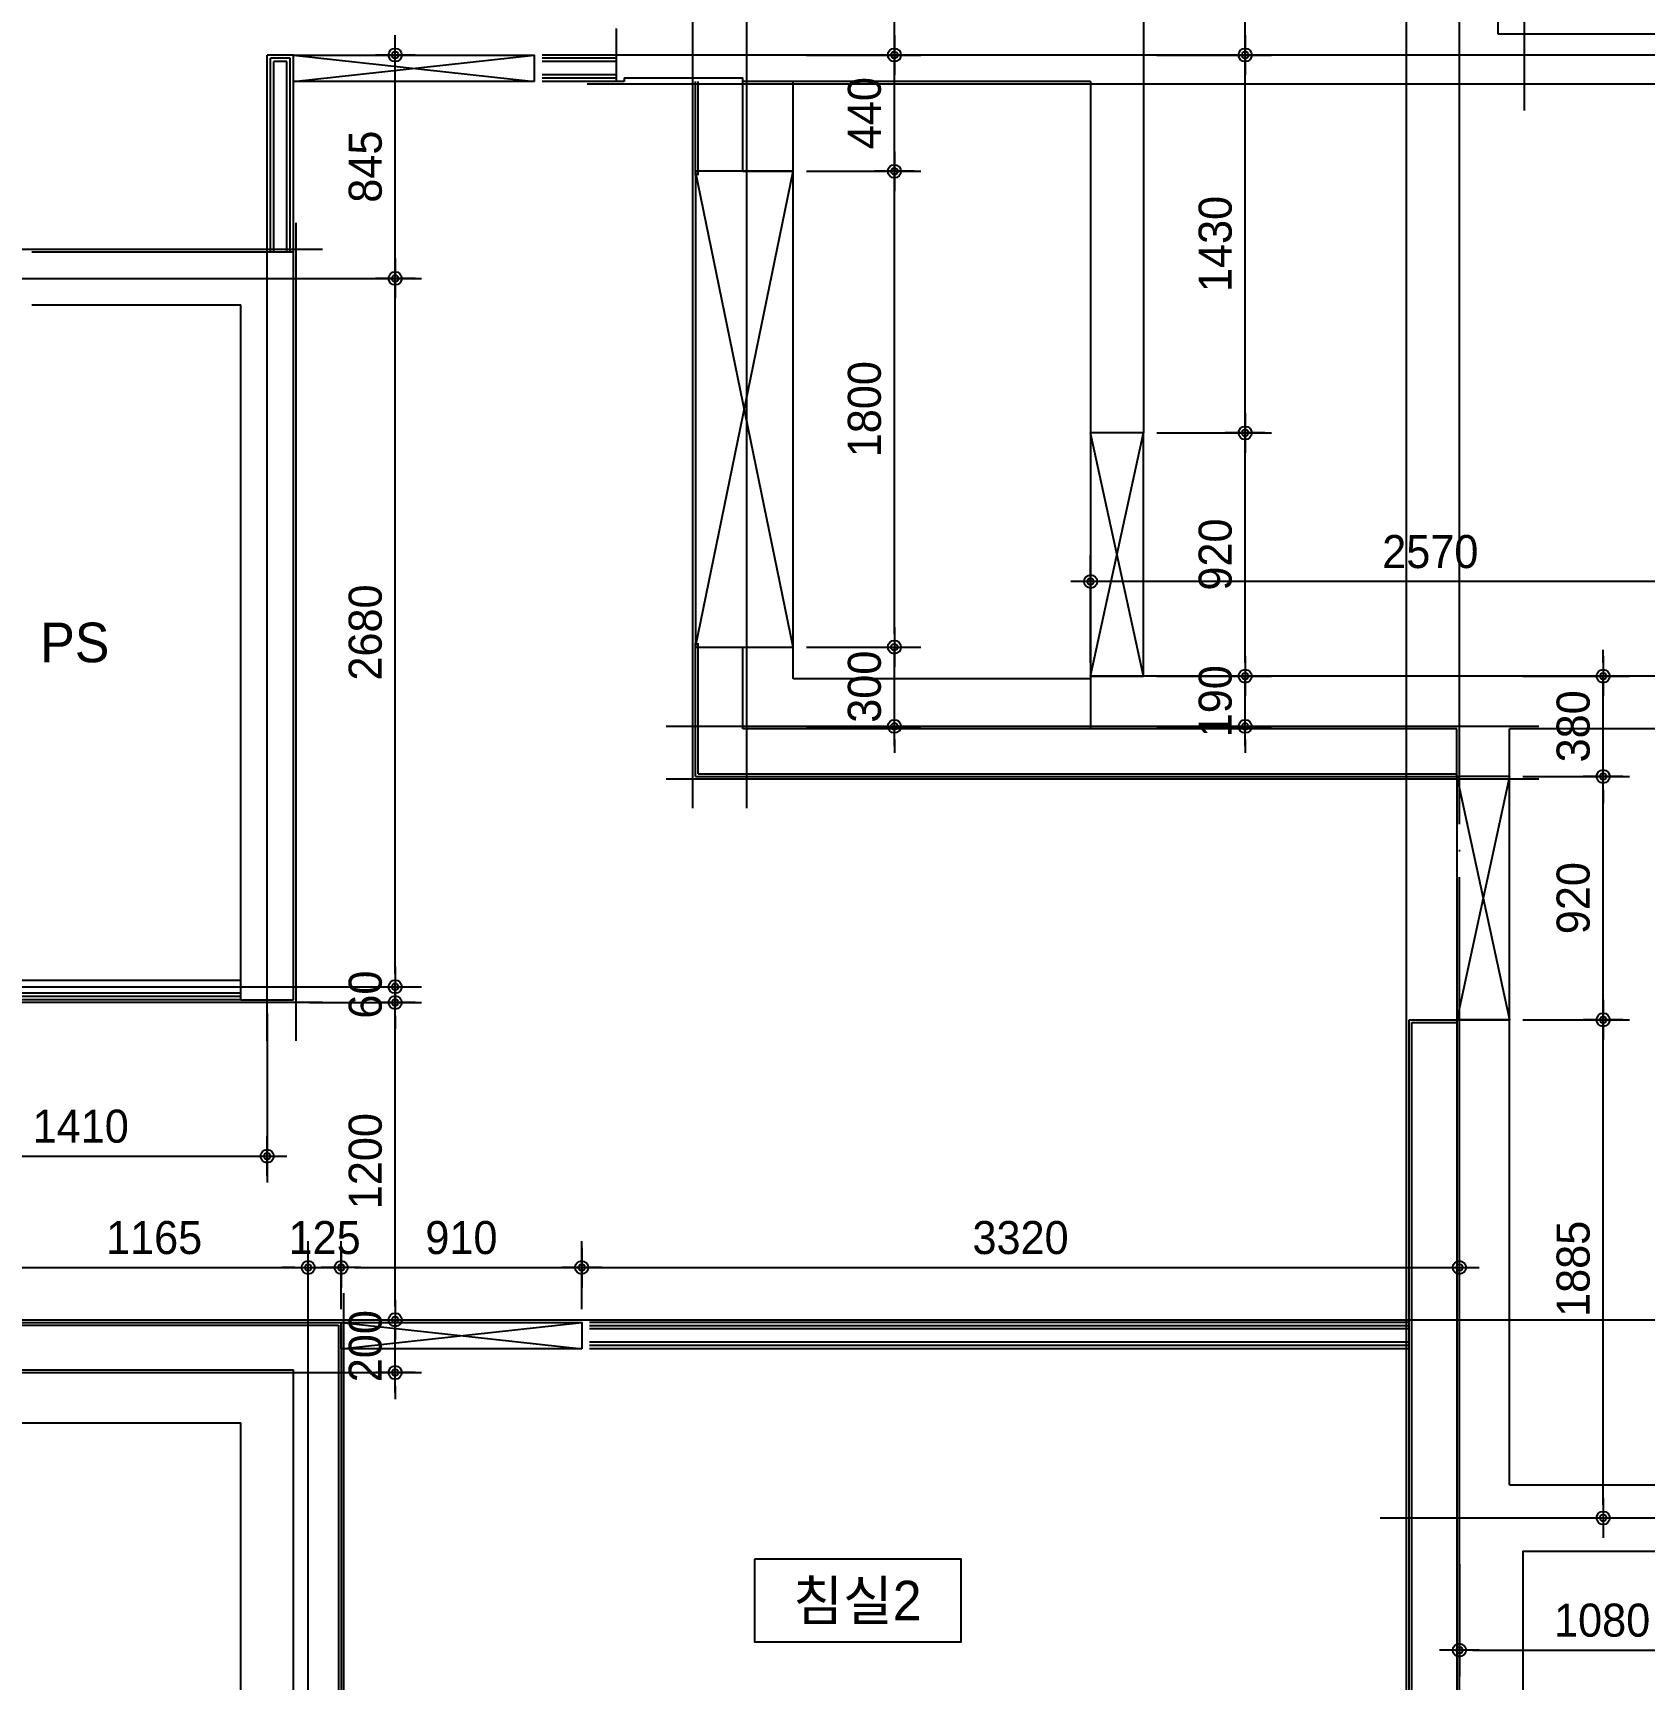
# Model space of a CAD drawing. Header units: millimetres. Extents: x 0 to 92204, y -190080 to 23760.
# Drawn here: x 24953 to 31047, y -90558 to -84330 of the extents above; entities that cross this region are included whole.
import ezdxf
from ezdxf.enums import TextEntityAlignment as Align

# ---------------------------------------------------------------- set-up
doc = ezdxf.new("R2010")
doc.units = ezdxf.units.MM
doc.header["$LTSCALE"] = 100
doc.linetypes.add('AUDIT_D_220706163347-0', pattern=[0])
doc.linetypes.add('CEN', pattern=[62, 60, -1, 0, -1])
doc.layers.get('defpoints').update_dxf_attribs({"color": 139})
for name, color, linetype in [('AA-XXXX-DIMS', 7, 'Continuous'), ('CEN_CON', 1, 'CEN'), ('CEN_WALL', 12, 'CEN'), ('CONC', 2, 'Continuous'), ('DIM', 7, 'AUDIT_D_220706163347-0'), ('ELE3_CON', 7, 'Continuous'), ('MC', 135, 'Continuous'), ('ROM', 7, 'AUDIT_D_220706163347-0'), ('WAL', 3, 'Continuous'), ('WAL_DRY', 7, 'Continuous'), ('실명', 3, 'AUDIT_D_220706163347-0'), ('실명박스', 7, 'AUDIT_D_220706163347-0'), ('창호-open', 4, 'Continuous')]:
    doc.layers.add(name, color=color, linetype=linetype)
doc.styles.add('HAUD01', font='Dotum.ttf')
doc.styles.add('돋움', font='Dotum.ttf')
doc.dimstyles.new('내부100', dxfattribs={"dimscale": 50, "dimtxt": 2.5, "dimasz": 1, "dimexe": 2, "dimexo": 1, "dimgap": 1, "dimtad": 1, "dimdec": 0, "dimzin": 0, "dimdsep": 46, "dimtxsty": '돋움', "dimblk1": 'DIMDOT', "dimblk2": 'DIMDOT', "dimsah": 1, "dimcen": 0.09, "dimdle": 2, "dimclrd": 7, "dimclre": 7, "dimclrt": 3, "dimadec": 0, "dimazin": 0, "dimtfac": 1, "dimtdec": 0, "dimtix": 1, "dimtmove": 2, "dimatfit": 3, "dimldrblk": 'DIMDOT', "dimfxl": 1, "dimtolj": 1, "dimtzin": 0, "dimarcsym": 0})

# ---------------------------------------------------------------- blocks, each defined once
blk = doc.blocks.new('U-121B(기본)1', base_point=(-58206.9, -129495.9))
at = {"layer": 'CEN_CON'}
for p, q in [((-60141.9, -114240.9), (-60141.9, -120895.9)), ((-60386.9, -129795.9), (-60386.9, -120475.9)), ((-57906.9, -120685.9), (-63686.9, -120685.9)), ((-64896.9, -124415.9), (-64896.9, -121320.9)), ((-66336.9, -121530.9), (-64686.9, -121530.9)), ((-64741.9, -129795.9), (-64741.9, -125370.9)), ((-60686.9, -126220.9), (-57906.9, -126220.9))]:
    blk.add_line(p, q, dxfattribs=at)
at = {"layer": 'CEN_WALL'}
for p, q in [((-63081.9, -123535.9), (-63081.9, -114240.9)), ((-60086.9, -123225.9), (-63386.9, -123225.9)), ((-66406.9, -124210.9), (-64687.9, -124210.9)), ((-69156.9, -125670.9), (-64641.9, -125670.9))]:
    blk.add_line(p, q, dxfattribs=at)
at = {"layer": 'CONC'}
for p, q in [((-61581.9, -120125.9), (-61581.9, -122115.9)), ((-63576.9, -120585.9), (-63576.9, -120785.9)), ((-63546.9, -120785.9), (-63576.9, -120785.9)), ((-63546.9, -120772.9), (-63096.9, -120772.9)), ((-63546.9, -120772.9), (-63546.9, -120785.9)), ((-63096.9, -120785.9), (-63096.9, -120772.9)), ((-61781.9, -120785.9), (-63096.9, -120785.9)), ((-61781.9, -120785.9), (-61781.9, -122115.9)), ((-65786.9, -121430.9), (-64796.9, -121430.9)), ((-64796.9, -124260.9), (-64796.9, -121430.9)), ((-65786.9, -121630.9), (-64996.9, -121630.9)), ((-64996.9, -124260.9), (-64996.9, -121630.9)), ((-61581.9, -122115.9), (-61781.9, -122115.9)), ((-61781.9, -123035.9), (-61781.9, -123235.9)), ((-61581.9, -123035.9), (-61781.9, -123035.9)), ((-58206.9, -123035.9), (-61581.9, -123035.9)), ((-60396.9, -123235.9), (-61781.9, -123235.9)), ((-60396.9, -123415.9), (-60396.9, -123235.9)), ((-58406.9, -123235.9), (-60196.9, -123235.9)), ((-60196.9, -123415.9), (-60196.9, -123235.9)), ((-60196.9, -123415.9), (-60396.9, -123415.9)), ((-64996.9, -124260.9), (-64796.9, -124260.9)), ((-60396.9, -124335.9), (-60396.9, -128845.9)), ((-60196.9, -124335.9), (-60396.9, -124335.9)), ((-60196.9, -126095.9), (-60196.9, -124335.9)), ((-65906.9, -125660.9), (-64796.9, -125660.9)), ((-64796.9, -128845.9), (-64796.9, -125660.9)), ((-65906.9, -125860.9), (-64996.9, -125860.9)), ((-64996.9, -129045.9), (-64996.9, -125860.9)), ((-60196.9, -126095.9), (-59306.9, -126095.9)), ((-60146.9, -126345.9), (-59306.9, -126345.9)), ((-60146.9, -126345.9), (-60146.9, -129045.9))]:
    blk.add_line(p, q, dxfattribs=at)
at = {"layer": 'ELE3_CON'}
for p, q in [((-60241.9, -114415.9), (-60241.9, -120605.9)), ((-60241.9, -120605.9), (-58406.9, -120605.9)), ((-61781.9, -122115.9), (-61781.9, -123035.9)), ((-61581.9, -123035.9), (-61581.9, -122115.9))]:
    blk.add_line(p, q, dxfattribs=at)
at = {"layer": 'MC'}
for p, q in [((-63286.9, -123535.9), (-63286.9, -114240.9)), ((-60586.9, -129795.9), (-60586.9, -120475.9)), ((-57906.9, -120795.9), (-63686.9, -120795.9)), ((-64786.9, -124415.9), (-64786.9, -121320.9)), ((-66336.9, -121420.9), (-64686.9, -121420.9)), ((-60086.9, -123425.9), (-63386.9, -123425.9)), ((-64686.9, -124270.9), (-68741.9, -124270.9)), ((-64606.9, -129795.9), (-64606.9, -125370.9)), ((-68741.9, -125470.9), (-57906.9, -125470.9))]:
    blk.add_line(p, q, dxfattribs=at)
at = {"layer": 'WAL'}
for p, q in [((-63096.9, -121125.9), (-63096.9, -120785.9)), ((-62906.9, -121125.9), (-62906.9, -120785.9)), ((-63096.9, -121125.9), (-62906.9, -121125.9)), ((-63096.9, -123235.9), (-63096.9, -122925.9)), ((-63096.9, -122925.9), (-62906.9, -122925.9)), ((-62906.9, -123045.9), (-62906.9, -122925.9)), ((-61781.9, -123045.9), (-62906.9, -123045.9)), ((-61781.9, -123235.9), (-63096.9, -123235.9))]:
    blk.add_line(p, q, dxfattribs=at)
at = {"layer": 'WAL_DRY'}
for p, q in [((-64896.9, -121430.9), (-64896.9, -120685.9)), ((-64796.9, -120685.9), (-64896.9, -120685.9)), ((-64884.4, -121430.9), (-64884.4, -120698.4)), ((-64809.4, -120698.4), (-64884.4, -120698.4)), ((-64809.4, -121430.9), (-64809.4, -120698.4)), ((-64796.9, -121430.9), (-64796.9, -120685.9)), ((-63576.9, -120685.9), (-63856.9, -120685.9)), ((-63576.9, -120698.4), (-63856.9, -120698.4)), ((-64871.9, -121430.9), (-64871.9, -120710.9)), ((-64821.9, -120710.9), (-64871.9, -120710.9)), ((-64821.9, -121430.9), (-64821.9, -120710.9)), ((-63576.9, -120710.9), (-63856.9, -120710.9)), ((-63576.9, -120760.9), (-63856.9, -120760.9)), ((-63576.9, -120773.4), (-63856.9, -120773.4)), ((-63576.9, -120785.9), (-63856.9, -120785.9)), ((-63276.9, -121140.9), (-63276.9, -120785.9)), ((-63266.9, -121140.9), (-63266.9, -120785.9)), ((-63276.9, -123415.9), (-63276.9, -122910.9)), ((-63266.9, -123405.9), (-63266.9, -122910.9)), ((-63276.9, -123415.9), (-60396.9, -123415.9)), ((-63266.9, -123405.9), (-60396.9, -123405.9)), ((-66251.9, -124185.9), (-64996.9, -124185.9)), ((-64996.9, -124235.9), (-67786.9, -124235.9)), ((-64996.9, -124248.4), (-67786.9, -124248.4)), ((-64996.9, -124260.9), (-67786.9, -124260.9)), ((-60576.9, -127350.9), (-60576.9, -124335.9)), ((-60576.9, -124335.9), (-60396.9, -124335.9)), ((-60566.9, -127360.9), (-60566.9, -124345.9)), ((-60566.9, -124345.9), (-60396.9, -124345.9)), ((-65921.9, -125480.9), (-64616.9, -125480.9)), ((-65921.9, -125490.9), (-64626.9, -125490.9)), ((-64626.9, -125490.9), (-64626.9, -127360.9)), ((-64616.9, -125480.9), (-64616.9, -127350.9)), ((-60576.9, -125480.9), (-63676.9, -125480.9)), ((-60576.9, -125493.4), (-63676.9, -125493.4)), ((-60576.9, -125505.9), (-63676.9, -125505.9)), ((-60576.9, -125555.9), (-63676.9, -125555.9)), ((-60576.9, -125568.4), (-63676.9, -125568.4)), ((-60576.9, -125580.9), (-63676.9, -125580.9))]:
    blk.add_line(p, q, dxfattribs=at)
blk = doc.blocks.new('DIMDOT')
at = {"layer": 'AA-XXXX-DIMS'}
for p, q in [((0, -1.5), (0, 1.5)), ((-1.5, 0), (1.5, 0))]:
    blk.add_line(p, q, dxfattribs=at)
for radius in [0.5, 0.25]:
    blk.add_circle((0, 0), radius, dxfattribs=at)
blk = doc.blocks.new('*D823')
at = {"layer": 'defpoints', "color": 0, "transparency": 16777216}
for p in [(30348.9, -90073.4), (31428.9, -90073.4), (31428.9, -90448.4)]:
    blk.add_point(p, dxfattribs=at)
at = {"layer": 'DIM', "color": 7, "lineweight": -2, "transparency": 16777216}
for p, q in [((30348.9, -90123.4), (30348.9, -90548.4)), ((31428.9, -90123.4), (31428.9, -90548.4)), ((30398.9, -90448.4), (31378.9, -90448.4))]:
    blk.add_line(p, q, dxfattribs=at)
at = {"layer": 'DIM', "color": 7, "lineweight": -2, "transparency": 16777216, "xscale": 50, "yscale": 50, "zscale": 50, "rotation": 180}
blk.add_blockref('DIMDOT', (30348.9, -90448.4), dxfattribs=at)
at = {"layer": 'DIM', "color": 7, "lineweight": -2, "transparency": 16777216, "xscale": 50, "yscale": 50, "zscale": 50}
blk.add_blockref('DIMDOT', (31428.9, -90448.4), dxfattribs=at)
at = {"layer": 'DIM', "color": 3, "transparency": 16777216, "insert": (30888.9, -90335.8), "char_height": 125, "attachment_point": 5, "style": '돋움'}
blk.add_mtext('\\A1;1080', dxfattribs=at)
blk = doc.blocks.new('*D831')
at = {"layer": 'defpoints', "color": 0, "transparency": 16777216}
for p in [(25993.9, -89000.9), (24828.9, -89208.4), (25993.9, -89208.4)]:
    blk.add_point(p, dxfattribs=at)
at = {"layer": 'DIM', "color": 7, "lineweight": -2, "transparency": 16777216}
for p, q in [((24828.9, -89158.4), (24828.9, -88900.9)), ((25993.9, -89158.4), (25993.9, -88900.9)), ((24878.9, -89000.9), (25943.9, -89000.9))]:
    blk.add_line(p, q, dxfattribs=at)
at = {"layer": 'DIM', "color": 7, "lineweight": -2, "transparency": 16777216, "xscale": 50, "yscale": 50, "zscale": 50, "rotation": 180}
blk.add_blockref('DIMDOT', (24828.9, -89000.9), dxfattribs=at)
at = {"layer": 'DIM', "color": 7, "lineweight": -2, "transparency": 16777216, "xscale": 50, "yscale": 50, "zscale": 50}
blk.add_blockref('DIMDOT', (25993.9, -89000.9), dxfattribs=at)
at = {"layer": 'DIM', "color": 3, "transparency": 16777216, "insert": (25411.4, -88888.3), "char_height": 125, "attachment_point": 5, "style": '돋움'}
blk.add_mtext('\\A1;1165', dxfattribs=at)
blk = doc.blocks.new('*D832')
at = {"layer": 'defpoints', "color": 0, "transparency": 16777216}
for p in [(26118.9, -89000.9), (25993.9, -89208.4), (26118.9, -89208.4)]:
    blk.add_point(p, dxfattribs=at)
at = {"layer": 'DIM', "color": 7, "lineweight": -2, "transparency": 16777216}
for p, q in [((25993.9, -89158.4), (25993.9, -88900.9)), ((26118.9, -89158.4), (26118.9, -88900.9)), ((25943.9, -89000.9), (25893.9, -89000.9)), ((25993.9, -89000.9), (26118.9, -89000.9)), ((26168.9, -89000.9), (26218.9, -89000.9))]:
    blk.add_line(p, q, dxfattribs=at)
at = {"layer": 'DIM', "color": 7, "lineweight": -2, "transparency": 16777216, "xscale": 50, "yscale": 50, "zscale": 50}
blk.add_blockref('DIMDOT', (25993.9, -89000.9), dxfattribs=at)
at = {"layer": 'DIM', "color": 7, "lineweight": -2, "transparency": 16777216, "xscale": 50, "yscale": 50, "zscale": 50, "rotation": 180}
blk.add_blockref('DIMDOT', (26118.9, -89000.9), dxfattribs=at)
at = {"layer": 'DIM', "color": 3, "transparency": 16777216, "insert": (26056.4, -88888.3), "char_height": 125, "attachment_point": 5, "style": '돋움'}
blk.add_mtext('\\A1;125', dxfattribs=at)
blk = doc.blocks.new('*D833')
at = {"layer": 'defpoints', "color": 0, "transparency": 16777216}
for p in [(27028.9, -89000.9), (26118.9, -89208.4), (27028.9, -89208.4)]:
    blk.add_point(p, dxfattribs=at)
at = {"layer": 'DIM', "color": 7, "lineweight": -2, "transparency": 16777216}
for p, q in [((26118.9, -89158.4), (26118.9, -88900.9)), ((27028.9, -89158.4), (27028.9, -88900.9)), ((26168.9, -89000.9), (26978.9, -89000.9))]:
    blk.add_line(p, q, dxfattribs=at)
at = {"layer": 'DIM', "color": 7, "lineweight": -2, "transparency": 16777216, "xscale": 50, "yscale": 50, "zscale": 50, "rotation": 180}
blk.add_blockref('DIMDOT', (26118.9, -89000.9), dxfattribs=at)
at = {"layer": 'DIM', "color": 7, "lineweight": -2, "transparency": 16777216, "xscale": 50, "yscale": 50, "zscale": 50}
blk.add_blockref('DIMDOT', (27028.9, -89000.9), dxfattribs=at)
at = {"layer": 'DIM', "color": 3, "transparency": 16777216, "insert": (26573.9, -88888.3), "char_height": 125, "attachment_point": 5, "style": '돋움'}
blk.add_mtext('\\A1;910', dxfattribs=at)
blk = doc.blocks.new('*D834')
at = {"layer": 'defpoints', "color": 0, "transparency": 16777216}
for p in [(30348.9, -89000.9), (27028.9, -89208.4), (30348.9, -89208.4)]:
    blk.add_point(p, dxfattribs=at)
at = {"layer": 'DIM', "color": 7, "lineweight": -2, "transparency": 16777216}
for p, q in [((27028.9, -89158.4), (27028.9, -88900.9)), ((30348.9, -89158.4), (30348.9, -88900.9)), ((27078.9, -89000.9), (30298.9, -89000.9))]:
    blk.add_line(p, q, dxfattribs=at)
at = {"layer": 'DIM', "color": 7, "lineweight": -2, "transparency": 16777216, "xscale": 50, "yscale": 50, "zscale": 50, "rotation": 180}
blk.add_blockref('DIMDOT', (27028.9, -89000.9), dxfattribs=at)
at = {"layer": 'DIM', "color": 7, "lineweight": -2, "transparency": 16777216, "xscale": 50, "yscale": 50, "zscale": 50}
blk.add_blockref('DIMDOT', (30348.9, -89000.9), dxfattribs=at)
at = {"layer": 'DIM', "color": 3, "transparency": 16777216, "insert": (28688.9, -88888.3), "char_height": 125, "attachment_point": 5, "style": '돋움'}
blk.add_mtext('\\A1;3320', dxfattribs=at)
blk = doc.blocks.new('*D854')
at = {"layer": 'defpoints', "color": 0, "transparency": 16777216}
for p in [(24428.9, -87988.4), (25838.9, -87988.4), (25838.9, -88579.4)]:
    blk.add_point(p, dxfattribs=at)
at = {"layer": 'DIM', "color": 7, "lineweight": -2, "transparency": 16777216}
for p, q in [((24428.9, -88038.4), (24428.9, -88679.4)), ((25838.9, -88038.4), (25838.9, -88679.4)), ((24478.9, -88579.4), (25788.9, -88579.4))]:
    blk.add_line(p, q, dxfattribs=at)
at = {"layer": 'DIM', "color": 7, "lineweight": -2, "transparency": 16777216, "xscale": 50, "yscale": 50, "zscale": 50, "rotation": 180}
blk.add_blockref('DIMDOT', (24428.9, -88579.4), dxfattribs=at)
at = {"layer": 'DIM', "color": 7, "lineweight": -2, "transparency": 16777216, "xscale": 50, "yscale": 50, "zscale": 50}
blk.add_blockref('DIMDOT', (25838.9, -88579.4), dxfattribs=at)
at = {"layer": 'DIM', "color": 3, "transparency": 16777216, "insert": (25133.9, -88466.9), "char_height": 125, "attachment_point": 5, "style": '돋움'}
blk.add_mtext('\\A1;1410', dxfattribs=at)
blk = doc.blocks.new('*D858')
at = {"layer": 'defpoints', "color": 0, "transparency": 16777216}
for p in [(25948.9, -89198.4), (26323.3, -89198.4), (25948.9, -89398.4)]:
    blk.add_point(p, dxfattribs=at)
at = {"layer": 'DIM', "color": 7, "lineweight": -2, "transparency": 16777216}
for p, q in [((26323.3, -89148.4), (26323.3, -89098.4)), ((25998.9, -89198.4), (26423.3, -89198.4)), ((26323.3, -89398.4), (26323.3, -89198.4)), ((25998.9, -89398.4), (26423.3, -89398.4)), ((26323.3, -89448.4), (26323.3, -89498.4))]:
    blk.add_line(p, q, dxfattribs=at)
at = {"layer": 'DIM', "color": 7, "lineweight": -2, "transparency": 16777216, "xscale": 50, "yscale": 50, "zscale": 50}
for p, rotation in [((26323.3, -89198.4), 270), ((26323.3, -89398.4), 90)]:
    blk.add_blockref('DIMDOT', p, dxfattribs=dict(at, rotation=rotation))
at = {"layer": 'DIM', "color": 3, "transparency": 16777216, "insert": (26210.8, -89298.4), "char_height": 125, "attachment_point": 5, "rotation": 90, "style": '돋움'}
blk.add_mtext('\\A1;200', dxfattribs=at)
blk = doc.blocks.new('*D859')
at = {"layer": 'defpoints', "color": 0, "transparency": 16777216}
for p in [(25948.9, -87998.4), (26323.3, -87998.4), (25948.9, -89198.4)]:
    blk.add_point(p, dxfattribs=at)
at = {"layer": 'DIM', "color": 7, "lineweight": -2, "transparency": 16777216}
for p, q in [((25998.9, -87998.4), (26423.3, -87998.4)), ((26323.3, -89148.4), (26323.3, -88048.4)), ((25998.9, -89198.4), (26423.3, -89198.4))]:
    blk.add_line(p, q, dxfattribs=at)
at = {"layer": 'DIM', "color": 7, "lineweight": -2, "transparency": 16777216, "xscale": 50, "yscale": 50, "zscale": 50}
for p, rotation in [((26323.3, -87998.4), 90), ((26323.3, -89198.4), 270)]:
    blk.add_blockref('DIMDOT', p, dxfattribs=dict(at, rotation=rotation))
at = {"layer": 'DIM', "color": 3, "transparency": 16777216, "insert": (26210.8, -88598.4), "char_height": 125, "attachment_point": 5, "rotation": 90, "style": '돋움'}
blk.add_mtext('\\A1;1200', dxfattribs=at)
blk = doc.blocks.new('*D860')
at = {"layer": 'defpoints', "color": 0, "transparency": 16777216}
for p in [(25948.9, -87938.4), (26323.3, -87938.4), (25948.9, -87998.4)]:
    blk.add_point(p, dxfattribs=at)
at = {"layer": 'DIM', "color": 7, "lineweight": -2, "transparency": 16777216}
for p, q in [((26323.3, -87888.4), (26323.3, -87838.4)), ((25998.9, -87938.4), (26423.3, -87938.4)), ((26323.3, -87998.4), (26323.3, -87938.4)), ((25998.9, -87998.4), (26423.3, -87998.4)), ((26323.3, -88048.4), (26323.3, -88098.4))]:
    blk.add_line(p, q, dxfattribs=at)
at = {"layer": 'DIM', "color": 7, "lineweight": -2, "transparency": 16777216, "xscale": 50, "yscale": 50, "zscale": 50}
for p, rotation in [((26323.3, -87938.4), 270), ((26323.3, -87998.4), 90)]:
    blk.add_blockref('DIMDOT', p, dxfattribs=dict(at, rotation=rotation))
at = {"layer": 'DIM', "color": 3, "transparency": 16777216, "insert": (26210.8, -87968.4), "char_height": 125, "attachment_point": 5, "rotation": 90, "style": '돋움'}
blk.add_mtext('\\A1;60', dxfattribs=at)
blk = doc.blocks.new('*D861')
at = {"layer": 'defpoints', "color": 0, "transparency": 16777216}
for p in [(25948.9, -85258.4), (26323.3, -85258.4), (25948.9, -87938.4)]:
    blk.add_point(p, dxfattribs=at)
at = {"layer": 'DIM', "color": 7, "lineweight": -2, "transparency": 16777216}
for p, q in [((25998.9, -85258.4), (26423.3, -85258.4)), ((26323.3, -87888.4), (26323.3, -85308.4)), ((25998.9, -87938.4), (26423.3, -87938.4))]:
    blk.add_line(p, q, dxfattribs=at)
at = {"layer": 'DIM', "color": 7, "lineweight": -2, "transparency": 16777216, "xscale": 50, "yscale": 50, "zscale": 50}
for p, rotation in [((26323.3, -85258.4), 90), ((26323.3, -87938.4), 270)]:
    blk.add_blockref('DIMDOT', p, dxfattribs=dict(at, rotation=rotation))
at = {"layer": 'DIM', "color": 3, "transparency": 16777216, "insert": (26210.8, -86598.4), "char_height": 125, "attachment_point": 5, "rotation": 90, "style": '돋움'}
blk.add_mtext('\\A1;2680', dxfattribs=at)
blk = doc.blocks.new('*D862')
at = {"layer": 'defpoints', "color": 0, "transparency": 16777216}
for p in [(25948.9, -84413.4), (26323.3, -84413.4), (25948.9, -85258.4)]:
    blk.add_point(p, dxfattribs=at)
at = {"layer": 'DIM', "color": 7, "lineweight": -2, "transparency": 16777216}
for p, q in [((25998.9, -84413.4), (26423.3, -84413.4)), ((26323.3, -85208.4), (26323.3, -84463.4)), ((25998.9, -85258.4), (26423.3, -85258.4))]:
    blk.add_line(p, q, dxfattribs=at)
at = {"layer": 'DIM', "color": 7, "lineweight": -2, "transparency": 16777216, "xscale": 50, "yscale": 50, "zscale": 50}
for p, rotation in [((26323.3, -84413.4), 90), ((26323.3, -85258.4), 270)]:
    blk.add_blockref('DIMDOT', p, dxfattribs=dict(at, rotation=rotation))
at = {"layer": 'DIM', "color": 3, "transparency": 16777216, "insert": (26210.8, -84835.9), "char_height": 125, "attachment_point": 5, "rotation": 90, "style": '돋움'}
blk.add_mtext('\\A1;845', dxfattribs=at)
blk = doc.blocks.new('*D867')
at = {"layer": 'defpoints', "color": 0, "transparency": 16777216}
for p in [(30538.9, -88063.4), (30892.5, -88063.4), (30538.9, -89948.4)]:
    blk.add_point(p, dxfattribs=at)
at = {"layer": 'DIM', "color": 7, "lineweight": -2, "transparency": 16777216}
for p, q in [((30588.9, -88063.4), (30992.5, -88063.4)), ((30892.5, -89898.4), (30892.5, -88113.4)), ((30588.9, -89948.4), (30992.5, -89948.4))]:
    blk.add_line(p, q, dxfattribs=at)
at = {"layer": 'DIM', "color": 7, "lineweight": -2, "transparency": 16777216, "xscale": 50, "yscale": 50, "zscale": 50}
for p, rotation in [((30892.5, -88063.4), 90), ((30892.5, -89948.4), 270)]:
    blk.add_blockref('DIMDOT', p, dxfattribs=dict(at, rotation=rotation))
at = {"layer": 'DIM', "color": 3, "transparency": 16777216, "insert": (30779.9, -89005.9), "char_height": 125, "attachment_point": 5, "rotation": 90, "style": '돋움'}
blk.add_mtext('\\A1;1885', dxfattribs=at)
blk = doc.blocks.new('*D868')
at = {"layer": 'defpoints', "color": 0, "transparency": 16777216}
for p in [(30538.9, -87143.4), (30892.5, -87143.4), (30538.9, -88063.4)]:
    blk.add_point(p, dxfattribs=at)
at = {"layer": 'DIM', "color": 7, "lineweight": -2, "transparency": 16777216}
for p, q in [((30588.9, -87143.4), (30992.5, -87143.4)), ((30892.5, -88013.4), (30892.5, -87193.4)), ((30588.9, -88063.4), (30992.5, -88063.4))]:
    blk.add_line(p, q, dxfattribs=at)
at = {"layer": 'DIM', "color": 7, "lineweight": -2, "transparency": 16777216, "xscale": 50, "yscale": 50, "zscale": 50}
for p, rotation in [((30892.5, -87143.4), 90), ((30892.5, -88063.4), 270)]:
    blk.add_blockref('DIMDOT', p, dxfattribs=dict(at, rotation=rotation))
at = {"layer": 'DIM', "color": 3, "transparency": 16777216, "insert": (30779.9, -87603.4), "char_height": 125, "attachment_point": 5, "rotation": 90, "style": '돋움'}
blk.add_mtext('\\A1;920', dxfattribs=at)
blk = doc.blocks.new('*D869')
at = {"layer": 'defpoints', "color": 0, "transparency": 16777216}
for p in [(30538.9, -86763.4), (30892.5, -86763.4), (30538.9, -87143.4)]:
    blk.add_point(p, dxfattribs=at)
at = {"layer": 'DIM', "color": 7, "lineweight": -2, "transparency": 16777216}
for p, q in [((30892.5, -86713.4), (30892.5, -86663.4)), ((30588.9, -86763.4), (30992.5, -86763.4)), ((30892.5, -87143.4), (30892.5, -86763.4)), ((30588.9, -87143.4), (30992.5, -87143.4)), ((30892.5, -87193.4), (30892.5, -87243.4))]:
    blk.add_line(p, q, dxfattribs=at)
at = {"layer": 'DIM', "color": 7, "lineweight": -2, "transparency": 16777216, "xscale": 50, "yscale": 50, "zscale": 50}
for p, rotation in [((30892.5, -86763.4), 270), ((30892.5, -87143.4), 90)]:
    blk.add_blockref('DIMDOT', p, dxfattribs=dict(at, rotation=rotation))
at = {"layer": 'DIM', "color": 3, "transparency": 16777216, "insert": (30779.9, -86953.4), "char_height": 125, "attachment_point": 5, "rotation": 90, "style": '돋움'}
blk.add_mtext('\\A1;380', dxfattribs=at)
blk = doc.blocks.new('*D872')
at = {"layer": 'defpoints', "color": 0, "transparency": 16777216}
for p in [(28953.9, -86405.5), (28953.9, -86763.4), (31523.9, -86763.4)]:
    blk.add_point(p, dxfattribs=at)
at = {"layer": 'DIM', "color": 7, "lineweight": -2, "transparency": 16777216}
for p, q in [((28953.9, -86713.4), (28953.9, -86305.5)), ((31523.9, -86713.4), (31523.9, -86305.5)), ((31473.9, -86405.5), (29003.9, -86405.5))]:
    blk.add_line(p, q, dxfattribs=at)
at = {"layer": 'DIM', "color": 7, "lineweight": -2, "transparency": 16777216, "xscale": 50, "yscale": 50, "zscale": 50, "rotation": 180}
blk.add_blockref('DIMDOT', (28953.9, -86405.5), dxfattribs=at)
at = {"layer": 'DIM', "color": 7, "lineweight": -2, "transparency": 16777216, "xscale": 50, "yscale": 50, "zscale": 50}
blk.add_blockref('DIMDOT', (31523.9, -86405.5), dxfattribs=at)
at = {"layer": 'DIM', "color": 3, "transparency": 16777216, "insert": (30238.9, -86293), "char_height": 125, "attachment_point": 5, "style": '돋움'}
blk.add_mtext('\\A1;2570', dxfattribs=at)
blk = doc.blocks.new('*D873')
at = {"layer": 'defpoints', "color": 0, "transparency": 16777216}
for p in [(29153.9, -86763.4), (29538.5, -86763.4), (29153.9, -86953.4)]:
    blk.add_point(p, dxfattribs=at)
at = {"layer": 'DIM', "color": 7, "lineweight": -2, "transparency": 16777216}
for p, q in [((29538.5, -86713.4), (29538.5, -86663.4)), ((29203.9, -86763.4), (29638.5, -86763.4)), ((29538.5, -86953.4), (29538.5, -86763.4)), ((29203.9, -86953.4), (29638.5, -86953.4)), ((29538.5, -87003.4), (29538.5, -87053.4))]:
    blk.add_line(p, q, dxfattribs=at)
at = {"layer": 'DIM', "color": 7, "lineweight": -2, "transparency": 16777216, "xscale": 50, "yscale": 50, "zscale": 50}
for p, rotation in [((29538.5, -86763.4), 270), ((29538.5, -86953.4), 90)]:
    blk.add_blockref('DIMDOT', p, dxfattribs=dict(at, rotation=rotation))
at = {"layer": 'DIM', "color": 3, "transparency": 16777216, "insert": (29425.9, -86858.4), "char_height": 125, "attachment_point": 5, "rotation": 90, "style": '돋움'}
blk.add_mtext('\\A1;190', dxfattribs=at)
blk = doc.blocks.new('*D874')
at = {"layer": 'defpoints', "color": 0, "transparency": 16777216}
for p in [(29153.9, -85843.4), (29538.5, -85843.4), (29153.9, -86763.4)]:
    blk.add_point(p, dxfattribs=at)
at = {"layer": 'DIM', "color": 7, "lineweight": -2, "transparency": 16777216}
for p, q in [((29203.9, -85843.4), (29638.5, -85843.4)), ((29538.5, -86713.4), (29538.5, -85893.4)), ((29203.9, -86763.4), (29638.5, -86763.4))]:
    blk.add_line(p, q, dxfattribs=at)
at = {"layer": 'DIM', "color": 7, "lineweight": -2, "transparency": 16777216, "xscale": 50, "yscale": 50, "zscale": 50}
for p, rotation in [((29538.5, -85843.4), 90), ((29538.5, -86763.4), 270)]:
    blk.add_blockref('DIMDOT', p, dxfattribs=dict(at, rotation=rotation))
at = {"layer": 'DIM', "color": 3, "transparency": 16777216, "insert": (29425.9, -86303.4), "char_height": 125, "attachment_point": 5, "rotation": 90, "style": '돋움'}
blk.add_mtext('\\A1;920', dxfattribs=at)
blk = doc.blocks.new('*D875')
at = {"layer": 'defpoints', "color": 0, "transparency": 16777216}
for p in [(29153.9, -84413.4), (29538.5, -84413.4), (29153.9, -85843.4)]:
    blk.add_point(p, dxfattribs=at)
at = {"layer": 'DIM', "color": 7, "lineweight": -2, "transparency": 16777216}
for p, q in [((29203.9, -84413.4), (29638.5, -84413.4)), ((29538.5, -85793.4), (29538.5, -84463.4)), ((29203.9, -85843.4), (29638.5, -85843.4))]:
    blk.add_line(p, q, dxfattribs=at)
at = {"layer": 'DIM', "color": 7, "lineweight": -2, "transparency": 16777216, "xscale": 50, "yscale": 50, "zscale": 50}
for p, rotation in [((29538.5, -84413.4), 90), ((29538.5, -85843.4), 270)]:
    blk.add_blockref('DIMDOT', p, dxfattribs=dict(at, rotation=rotation))
at = {"layer": 'DIM', "color": 3, "transparency": 16777216, "insert": (29425.9, -85128.4), "char_height": 125, "attachment_point": 5, "rotation": 90, "style": '돋움'}
blk.add_mtext('\\A1;1430', dxfattribs=at)
blk = doc.blocks.new('*D876')
at = {"layer": 'defpoints', "color": 0, "transparency": 16777216}
for p in [(29153.9, -83853.4), (29538.5, -83853.4), (29153.9, -84413.4)]:
    blk.add_point(p, dxfattribs=at)
at = {"layer": 'DIM', "color": 7, "lineweight": -2, "transparency": 16777216}
for p, q in [((29203.9, -83853.4), (29638.5, -83853.4)), ((29538.5, -84363.4), (29538.5, -83903.4)), ((29203.9, -84413.4), (29638.5, -84413.4))]:
    blk.add_line(p, q, dxfattribs=at)
at = {"layer": 'DIM', "color": 7, "lineweight": -2, "transparency": 16777216, "xscale": 50, "yscale": 50, "zscale": 50}
for p, rotation in [((29538.5, -83853.4), 90), ((29538.5, -84413.4), 270)]:
    blk.add_blockref('DIMDOT', p, dxfattribs=dict(at, rotation=rotation))
at = {"layer": 'DIM', "color": 3, "transparency": 16777216, "insert": (29425.9, -84133.4), "char_height": 125, "attachment_point": 5, "rotation": 90, "style": '돋움'}
blk.add_mtext('\\A1;560', dxfattribs=at)
blk = doc.blocks.new('*D881')
at = {"layer": 'defpoints', "color": 0, "transparency": 16777216}
for p in [(27828.9, -86653.4), (28211.5, -86653.4), (27828.9, -86953.4)]:
    blk.add_point(p, dxfattribs=at)
at = {"layer": 'DIM', "color": 7, "lineweight": -2, "transparency": 16777216}
for p, q in [((28211.5, -86603.4), (28211.5, -86553.4)), ((27878.9, -86653.4), (28311.5, -86653.4)), ((28211.5, -86953.4), (28211.5, -86653.4)), ((27878.9, -86953.4), (28311.5, -86953.4)), ((28211.5, -87003.4), (28211.5, -87053.4))]:
    blk.add_line(p, q, dxfattribs=at)
at = {"layer": 'DIM', "color": 7, "lineweight": -2, "transparency": 16777216, "xscale": 50, "yscale": 50, "zscale": 50}
for p, rotation in [((28211.5, -86653.4), 270), ((28211.5, -86953.4), 90)]:
    blk.add_blockref('DIMDOT', p, dxfattribs=dict(at, rotation=rotation))
at = {"layer": 'DIM', "color": 3, "transparency": 16777216, "insert": (28098.9, -86803.4), "char_height": 125, "attachment_point": 5, "rotation": 90, "style": '돋움'}
blk.add_mtext('\\A1;300', dxfattribs=at)
blk = doc.blocks.new('*D882')
at = {"layer": 'defpoints', "color": 0, "transparency": 16777216}
for p in [(27828.9, -84853.4), (28211.5, -84853.4), (27828.9, -86653.4)]:
    blk.add_point(p, dxfattribs=at)
at = {"layer": 'DIM', "color": 7, "lineweight": -2, "transparency": 16777216}
for p, q in [((27878.9, -84853.4), (28311.5, -84853.4)), ((28211.5, -86603.4), (28211.5, -84903.4)), ((27878.9, -86653.4), (28311.5, -86653.4))]:
    blk.add_line(p, q, dxfattribs=at)
at = {"layer": 'DIM', "color": 7, "lineweight": -2, "transparency": 16777216, "xscale": 50, "yscale": 50, "zscale": 50}
for p, rotation in [((28211.5, -84853.4), 90), ((28211.5, -86653.4), 270)]:
    blk.add_blockref('DIMDOT', p, dxfattribs=dict(at, rotation=rotation))
at = {"layer": 'DIM', "color": 3, "transparency": 16777216, "insert": (28098.9, -85753.4), "char_height": 125, "attachment_point": 5, "rotation": 90, "style": '돋움'}
blk.add_mtext('\\A1;1800', dxfattribs=at)
blk = doc.blocks.new('*D883')
at = {"layer": 'defpoints', "color": 0, "transparency": 16777216}
for p in [(27828.9, -84413.4), (28211.5, -84413.4), (27828.9, -84853.4)]:
    blk.add_point(p, dxfattribs=at)
at = {"layer": 'DIM', "color": 7, "lineweight": -2, "transparency": 16777216}
for p, q in [((27878.9, -84413.4), (28311.5, -84413.4)), ((28211.5, -84803.4), (28211.5, -84463.4)), ((27878.9, -84853.4), (28311.5, -84853.4))]:
    blk.add_line(p, q, dxfattribs=at)
at = {"layer": 'DIM', "color": 7, "lineweight": -2, "transparency": 16777216, "xscale": 50, "yscale": 50, "zscale": 50}
for p, rotation in [((28211.5, -84413.4), 90), ((28211.5, -84853.4), 270)]:
    blk.add_blockref('DIMDOT', p, dxfattribs=dict(at, rotation=rotation))
at = {"layer": 'DIM', "color": 3, "transparency": 16777216, "insert": (28098.9, -84633.4), "char_height": 125, "attachment_point": 5, "rotation": 90, "style": '돋움'}
blk.add_mtext('\\A1;440', dxfattribs=at)
blk = doc.blocks.new('*D884')
at = {"layer": 'defpoints', "color": 0, "transparency": 16777216}
for p in [(27828.9, -83853.4), (28211.5, -83853.4), (27828.9, -84413.4)]:
    blk.add_point(p, dxfattribs=at)
at = {"layer": 'DIM', "color": 7, "lineweight": -2, "transparency": 16777216}
for p, q in [((27878.9, -83853.4), (28311.5, -83853.4)), ((28211.5, -84363.4), (28211.5, -83903.4)), ((27878.9, -84413.4), (28311.5, -84413.4))]:
    blk.add_line(p, q, dxfattribs=at)
at = {"layer": 'DIM', "color": 7, "lineweight": -2, "transparency": 16777216, "xscale": 50, "yscale": 50, "zscale": 50}
for p, rotation in [((28211.5, -83853.4), 90), ((28211.5, -84413.4), 270)]:
    blk.add_blockref('DIMDOT', p, dxfattribs=dict(at, rotation=rotation))
at = {"layer": 'DIM', "color": 3, "transparency": 16777216, "insert": (28098.9, -84133.4), "char_height": 125, "attachment_point": 5, "rotation": 90, "style": '돋움'}
blk.add_mtext('\\A1;560', dxfattribs=at)

msp = doc.modelspace()

# ---------------------------------------------------------------- linework, layer by layer
at = {"layer": '실명박스'}
msp.add_lwpolyline([(27682.3, -90104), (27682.3, -90416.5), (28463.9, -90416.5), (28463.9, -90104)], close=True, dxfattribs=at)
at = {"layer": '창호-open'}
for p, q in [((25938.9, -84513.4), (26848.9, -84413.4)), ((25938.9, -84413.4), (26848.9, -84513.4)), ((27828.9, -86653.4), (27458.9, -84853.4)), ((27458.9, -86653.4), (27828.9, -84853.4)), ((29153.9, -86763.4), (28953.9, -85843.4)), ((28953.9, -86763.4), (29153.9, -85843.4)), ((30538.9, -87143.4), (30338.9, -88063.4)), ((30338.9, -87143.4), (30538.9, -88063.4)), ((26118.9, -89308.4), (27028.9, -89208.4)), ((26118.9, -89208.4), (27028.9, -89308.4))]:
    msp.add_line(p, q, dxfattribs=at)
for points in [[(26848.9, -84513.4), (25938.9, -84513.4), (25938.9, -84413.4), (26848.9, -84413.4)], [(27828.9, -86653.4), (27828.9, -84853.4), (27458.9, -84853.4), (27458.9, -86653.4)], [(29153.9, -86763.4), (29153.9, -85843.4), (28953.9, -85843.4), (28953.9, -86763.4)], [(30338.9, -88063.4), (30538.9, -88063.4), (30538.9, -87143.4), (30338.9, -87143.4)], [(27028.9, -89308.4), (26118.9, -89308.4), (26118.9, -89208.4), (27028.9, -89208.4)]]:
    msp.add_lwpolyline(points, close=True, dxfattribs=at)

# ---------------------------------------------------------------- block references
msp.add_blockref('U-121B(기본)1', (32528.9, -93223.4))

# ---------------------------------------------------------------- texts
at = {"layer": 'ROM', "color": 3, "style": 'HAUD01'}
msp.add_text('PS', height=150, dxfattribs=at).set_placement((25111.4, -86635.9), align=Align.MIDDLE)
at = {"layer": '실명', "style": 'HAUD01'}
msp.add_text('침실2', height=150, dxfattribs=at).set_placement((28071.7, -90258), align=Align.MIDDLE)

# ---------------------------------------------------------------- dimensions: what is measured, and where the dimension line sits
at = {"layer": 'DIM'}
for base, p1, p2, angle, picture, middle in [((28211.5, -83853.4), (27828.9, -84413.4), (27828.9, -83853.4), 270, '*D884', (28098.9, -84133.4)), ((29538.5, -83853.4), (29153.9, -84413.4), (29153.9, -83853.4), 270, '*D876', (29425.9, -84133.4)), ((26323.3, -84413.4), (25948.9, -85258.4), (25948.9, -84413.4), 270, '*D862', (26210.8, -84835.9)), ((28211.5, -84413.4), (27828.9, -84853.4), (27828.9, -84413.4), 270, '*D883', (28098.9, -84633.4)), ((29538.5, -84413.4), (29153.9, -85843.4), (29153.9, -84413.4), 270, '*D875', (29425.9, -85128.4)), ((28211.5, -84853.4), (27828.9, -86653.4), (27828.9, -84853.4), 270, '*D882', (28098.9, -85753.4)), ((26323.3, -85258.4), (25948.9, -87938.4), (25948.9, -85258.4), 270, '*D861', (26210.8, -86598.4)), ((29538.5, -85843.4), (29153.9, -86763.4), (29153.9, -85843.4), 270, '*D874', (29425.9, -86303.4)), ((28211.5, -86653.4), (27828.9, -86953.4), (27828.9, -86653.4), 270, '*D881', (28098.9, -86803.4)), ((29538.5, -86763.4), (29153.9, -86953.4), (29153.9, -86763.4), 270, '*D873', (29425.9, -86858.4)), ((30892.5, -86763.4), (30538.9, -87143.4), (30538.9, -86763.4), 270, '*D869', (30779.9, -86953.4)), ((30892.5, -87143.4), (30538.9, -88063.4), (30538.9, -87143.4), 270, '*D868', (30779.9, -87603.4)), ((26323.3, -87938.4), (25948.9, -87998.4), (25948.9, -87938.4), 270, '*D860', (26210.8, -87968.4)), ((26323.3, -87998.4), (25948.9, -89198.4), (25948.9, -87998.4), 270, '*D859', (26210.8, -88598.4)), ((25838.9, -88579.4), (24428.9, -87988.4), (25838.9, -87988.4), 180, '*D854', (25133.9, -88466.9)), ((30892.5, -88063.4), (30538.9, -89948.4), (30538.9, -88063.4), 270, '*D867', (30779.9, -89005.9)), ((26323.3, -89198.4), (25948.9, -89398.4), (25948.9, -89198.4), 270, '*D858', (26210.8, -89298.4)), ((31428.9, -90448.4), (30348.9, -90073.4), (31428.9, -90073.4), 180, '*D823', (30888.9, -90335.8))]:
    dim = msp.add_linear_dim(base=base, p1=p1, p2=p2, angle=angle, dimstyle='내부100', override={"dimscale": 50}, dxfattribs=at)
    dim.commit()
    dim.dimension.update_dxf_attribs({"geometry": picture, "text_midpoint": middle})
for base, p1, p2, picture, middle in [((28953.9, -86405.5), (31523.9, -86763.4), (28953.9, -86763.4), '*D872', (30238.9, -86293)), ((25993.9, -89000.9), (24828.9, -89208.4), (25993.9, -89208.4), '*D831', (25411.4, -88888.3)), ((26118.9, -89000.9), (25993.9, -89208.4), (26118.9, -89208.4), '*D832', (26056.4, -88888.3)), ((27028.9, -89000.9), (26118.9, -89208.4), (27028.9, -89208.4), '*D833', (26573.9, -88888.3)), ((30348.9, -89000.9), (27028.9, -89208.4), (30348.9, -89208.4), '*D834', (28688.9, -88888.3))]:
    dim = msp.add_linear_dim(base=base, p1=p1, p2=p2, dimstyle='내부100', override={"dimscale": 50}, dxfattribs=at)
    dim.commit()
    dim.dimension.update_dxf_attribs({"geometry": picture, "text_midpoint": middle})

doc.saveas('drawing.dxf')
